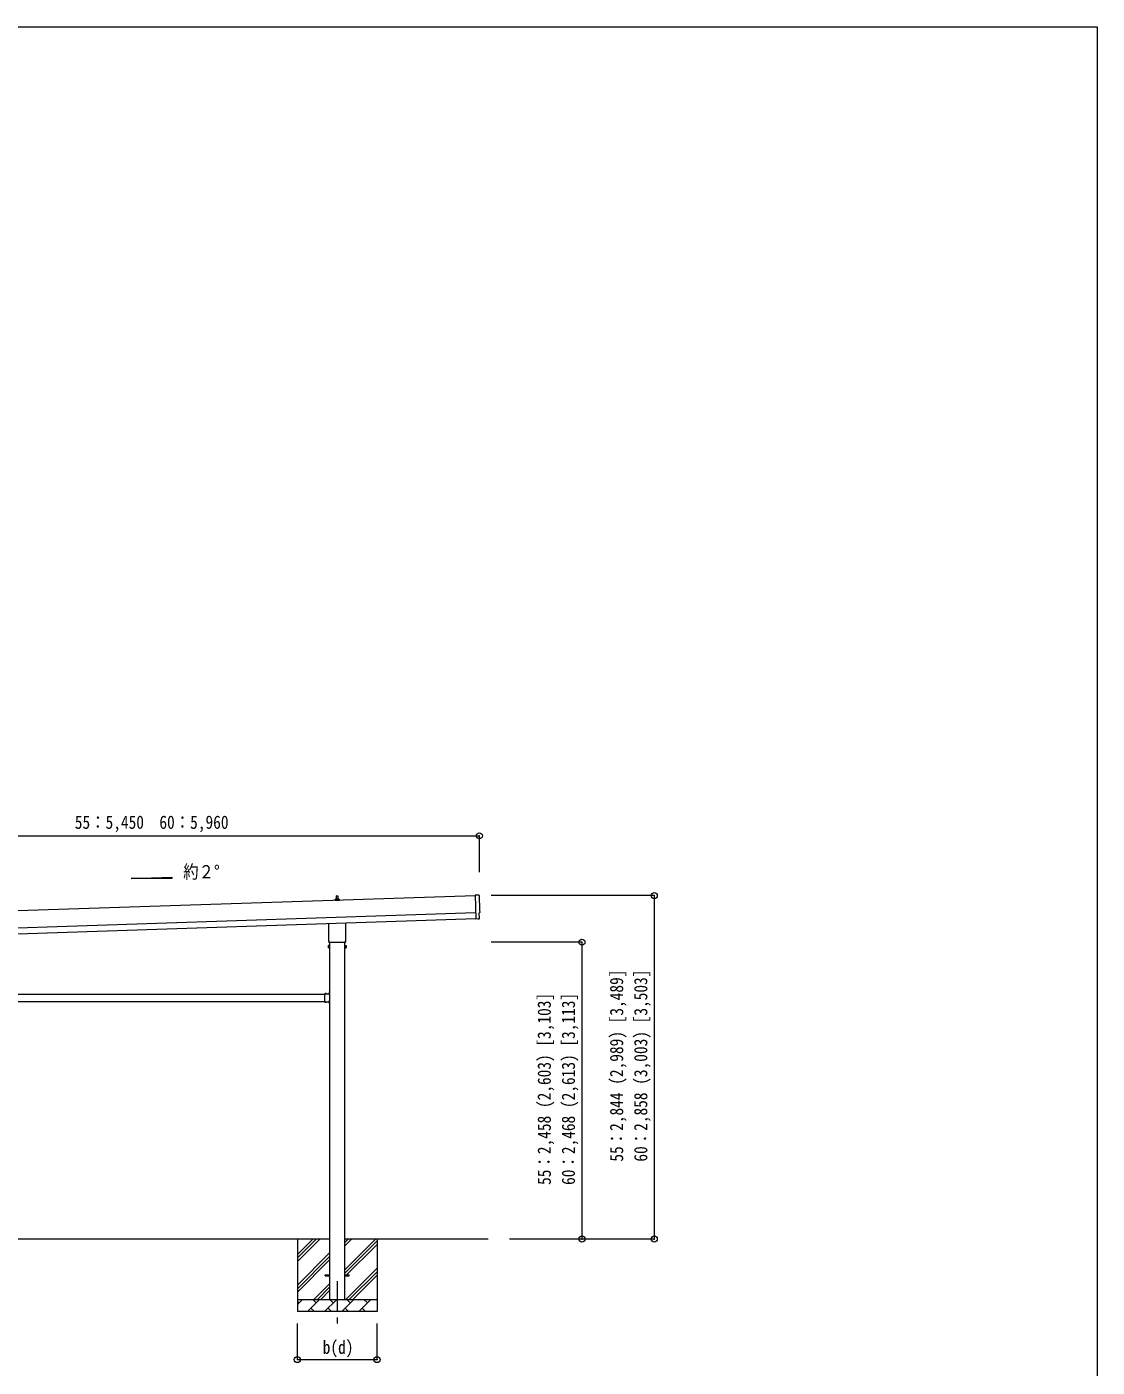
# Model space of a CAD drawing. Units: millimetres at full size, sheet at 1:50; details may follow other scales. Extents: x -14053 to 14053, y -9700 to 9700.
# Drawn here: x 4483 to 13347, y -1400 to 9700 of the extents above; entities that cross this region are included whole.
import ezdxf
from ezdxf.enums import TextEntityAlignment as Align

# ---------------------------------------------------------------- set-up
doc = ezdxf.new("R2010")
doc.units = ezdxf.units.MM
doc.header["$LTSCALE"] = 50
doc.header["$PDMODE"] = 32
doc.header["$PDSIZE"] = 50
doc.linetypes.add('CHAIN1', pattern=[8, 5, -1, 1, -1])
doc.linetypes.add('USER8', pattern=[4, 3, -1])
for name, color, linetype, lineweight in [('0-2_建具', 4, 'Continuous', 9), ('0-3_階段', 7, 'CHAIN1', 9), ('0-4_設備', 7, 'Continuous', 9), ('0-7_ハッチ', 7, 'Continuous', 9), ('0-8_外構', 6, 'Continuous', 9), ('F-0_ﾚｲﾔ240', 7, 'Continuous', 9)]:
    doc.layers.add(name, color=color, linetype=linetype, lineweight=lineweight)
doc.styles.add('ＭＳ ゴシック', font='')
doc.styles.get('ＭＳ ゴシック').set_extended_font_data('MS Gothic')

msp = doc.modelspace()

# ---------------------------------------------------------------- linework, layer by layer
at = {"layer": '0-2_建具'}
for p, q in [((8194.5, 2504.22), (2811.49, 2324.79)), ((7034.89, 2463.24), (7034.89, 2470.95)), ((7071.39, 2463.24), (7034.89, 2463.24)), ((7035.27, 2471.74), (7071, 2471.74)), ((7035.65, 2471.92), (7042.37, 2473.55)), ((7042.75, 2473.74), (7063.52, 2473.74)), ((7043.14, 2474.52), (7043.14, 2478.74)), ((7044.14, 2478.74), (7062.14, 2478.74)), ((7047.14, 2478.74), (7047.86, 2502.26)), ((7048.86, 2503.24), (7057.41, 2503.24)), ((7058.41, 2502.26), (7059.14, 2478.74)), ((7063.14, 2474.52), (7063.14, 2478.74)), ((7070.62, 2471.92), (7063.9, 2473.55)), ((7071.39, 2463.24), (7071.39, 2470.95)), ((2816.16, 2184.87), (8199.17, 2364.3)), ((2817.82, 2134.89), (8200.83, 2314.33)), ((6984.84, 2129.25), (6984.84, 2273.69)), ((7121.44, 2278.25), (7121.44, 2129.25)), ((8200.92, 2311.56), (8200.96, 2310.56)), ((8220.58, 2311.21), (8227.48, 2311.81)), ((6983.14, 2120.47), (6983.14, 2125.97)), ((7121.07, 2116.97), (6985.2, 2116.97)), ((6990.64, 2116.97), (6990.64, -838.86)), ((7115.64, -838.86), (7115.64, 2116.97)), ((7123.14, 2125.97), (7123.14, 2120.47)), ((6979.14, 2090.97), (6979.9, 2092.29)), ((6979.14, 2090.97), (6979.14, 2073.97)), ((6979.14, 2073.97), (6979.9, 2072.66)), ((6986.14, 2087.38), (6979.9, 2087.38)), ((6986.14, 2077.57), (6979.9, 2077.57)), ((6986.14, 2072.66), (6979.9, 2072.66)), ((6988.64, 2073.27), (6986.14, 2073.27)), ((7117.64, 2073.27), (7120.14, 2073.27)), ((7120.14, 2087.38), (7126.38, 2087.38)), ((7120.14, 2077.57), (7126.38, 2077.57)), ((7120.14, 2072.66), (7126.38, 2072.66)), ((7127.14, 2090.97), (7126.38, 2092.29)), ((7127.14, 2073.97), (7126.38, 2072.66)), ((7127.14, 2090.97), (7127.14, 2073.97)), ((4057.64, 1689.14), (6948.64, 1689.14)), ((6948.64, 1692.14), (6948.64, 1626.14)), ((6948.64, 1692.14), (6988.64, 1692.14)), ((6951.74, 1692.65), (6951.74, 1692.14)), ((6951.74, 1692.14), (6963.54, 1692.14)), ((6988.13, 1708.04), (6988.64, 1708.04)), ((6988.64, 1712.14), (6990.64, 1712.14)), ((6988.64, 1712.14), (6988.64, 1692.14)), ((6988.64, 1708.04), (6988.64, 1696.24)), ((6990.64, 1705.14), (6988.64, 1705.14)), ((6990.64, 1699.14), (6988.64, 1699.14)), ((6988.64, 1688.14), (6988.64, 1630.14)), ((6990.64, 1712.14), (6990.64, 1692.14)), ((4057.64, 1629.14), (6948.64, 1629.14)), ((6948.64, 1626.14), (6988.64, 1626.14)), ((6951.74, 1625.63), (6951.74, 1626.14)), ((6951.74, 1626.14), (6963.54, 1626.14)), ((6984.64, 1629.14), (6990.14, 1629.14)), ((6988.64, 1628.14), (6984.64, 1628.14)), ((6988.13, 1622.04), (6988.64, 1622.04)), ((6988.64, 1626.14), (6988.64, 1606.14)), ((6988.64, 1622.04), (6988.64, 1610.24)), ((6990.64, 1619.14), (6988.64, 1619.14)), ((6990.64, 1613.14), (6988.64, 1613.14)), ((6988.64, 1606.14), (6990.64, 1606.14)), ((6990.64, 1626.14), (6990.64, 1606.14)), ((6953.14, -634.36), (6990.64, -634.36)), ((6953.14, -643.36), (6953.14, -634.36)), ((6953.14, -643.36), (6990.64, -643.36)), ((7115.64, -634.36), (7153.14, -634.36)), ((7115.64, -643.36), (7153.14, -643.36)), ((7153.14, -643.36), (7153.14, -634.36))]:
    msp.add_line(p, q, dxfattribs=at)
for points in [[(8225.94, 2508.71), (8194.33, 2509.31), (8200.92, 2311.56)], [(8230.22, 2314.89), (8228.65, 2361.89), (8229.25, 2361.91)], [(8219.83, 2311.46), (8219.14, 2312.07), (8200.96, 2310.56)], [(6986.14, 2072.66), (6986.14, 2092.29), (6979.9, 2092.29)], [(6986.14, 2073.27), (6986.14, 2091.67), (6988.64, 2091.67)], [(7120.14, 2073.27), (7120.14, 2091.67), (7117.64, 2091.67)], [(7120.14, 2072.66), (7120.14, 2092.29), (7126.38, 2092.29)], [(6951.74, 1692.65), (6963.54, 1692.65), (6963.54, 1692.14)], [(6988.64, 1688.14), (6984.64, 1688.14), (6984.64, 1690.14), (6988.64, 1690.14)], [(6984.64, 1689.14), (6990.14, 1689.14), (6990.14, 1629.14)], [(6988.13, 1708.04), (6988.13, 1696.24), (6988.64, 1696.24)], [(6951.74, 1625.63), (6963.54, 1625.63), (6963.54, 1626.14)], [(6988.64, 1630.14), (6984.64, 1630.14), (6984.64, 1628.14)], [(6988.13, 1622.04), (6988.13, 1610.24), (6988.64, 1610.24)]]:
    msp.add_lwpolyline(points, dxfattribs=at)
for points in [[(6988.64, 2071.97), (6988.64, 2092.97), (6990.64, 2092.97), (6990.64, 2071.97)], [(7117.64, 2071.97), (7117.64, 2092.97), (7115.64, 2092.97), (7115.64, 2071.97)]]:
    msp.add_lwpolyline(points, close=True, dxfattribs=at)
at = {"layer": '0-2_建具', "linetype": 'USER8'}
for points in [[(6955.14, 1694.75), (6956.49, 1691.97), (6957.64, 1691.37)], [(6960.14, 1694.75), (6958.78, 1691.97), (6957.64, 1691.37)], [(6986.03, 1704.64), (6988.8, 1703.29), (6989.41, 1702.14)], [(6986.03, 1699.64), (6988.8, 1701), (6989.41, 1702.14)], [(6955.14, 1623.53), (6956.49, 1626.31), (6957.64, 1626.92)], [(6960.14, 1623.53), (6958.78, 1626.31), (6957.64, 1626.92)], [(6986.03, 1618.64), (6988.8, 1617.29), (6989.41, 1616.14)], [(6986.03, 1613.64), (6988.8, 1615), (6989.41, 1616.14)]]:
    msp.add_lwpolyline(points, dxfattribs=at)
at = {"layer": '0-2_建具'}
for centre, radius, start, end in [((7035.89, 2470.95), 1, 103.62699, 180), ((7042.14, 2474.52), 1, 283.62699, 0), ((7047.22, 2478.1), 4.13, 90, 171.17633), ((7044.14, 2477.74), 1, 90, 180), ((7048.86, 2502.24), 1, 90, 178.60509), ((7056.47, 2478.74), 4.83, 133.60282, 180), ((7049.8, 2478.74), 4.83, 0, 46.39718), ((7057.41, 2502.24), 1, 1.39491, 90), ((7059.05, 2478.1), 4.13, 8.82367, 90), ((7062.14, 2477.74), 1, 0, 90), ((7064.14, 2474.52), 1, 180, 256.37301), ((7070.39, 2470.95), 1, 0, 76.37301), ((6987.14, 2125.97), 4, 125.09963, 180), ((6987.14, 2120.47), 4, 180, 194.47751), ((6987.14, 2120.47), 4, 194.47751, 241.04498), ((7119.14, 2120.47), 4, 298.95502, 345.52249), ((7119.14, 2125.97), 4, 0, 54.90037), ((7119.14, 2120.47), 4, 345.52249, 0), ((6983.48, 2089.84), 4.34, 145.61575, 214.38425), ((6983.48, 2075.11), 4.34, 145.61575, 214.38425), ((6995.38, 2082.47), 16.24, 162.41205, 197.58795), ((7122.79, 2089.84), 4.34, 325.61575, 34.38425), ((7110.9, 2082.47), 16.24, 342.41205, 17.58795), ((7122.79, 2075.11), 4.34, 325.61575, 34.38425), ((6957.64, 1686.91), 8.23, 44.2189, 135.7811), ((6993.87, 1702.14), 8.23, 134.2189, 225.7811), ((6988.64, 1692.14), 2, 270, 0), ((6957.64, 1631.37), 8.23, 224.2189, 315.7811), ((6993.87, 1616.14), 8.23, 134.2189, 225.7811), ((6988.64, 1626.14), 2, 0, 90)]:
    msp.add_arc(centre, radius, start, end, dxfattribs=at)
for centre, major_axis, ratio, start_param, end_param in [((8225.88, 2505.71), (3, 0.1), 0.99863, 6.26838895, 7.80162176), ((12991.45, 2594.1), (-4760.73, -158.69), 0.99863, 6.26838895, 6.29767781), ((8229.11, 2366.31), (4.4, 0.15), 0.99863, 4.71238898, 6.29767781), ((8220.49, 2312.21), (0.75, -0.666), 0.9974, 4.71238898, 5.52523108), ((8227.22, 2314.8), (2.25, -2), 0.9974, 5.52523108, 7.04113953)]:
    msp.add_ellipse(centre, major_axis=major_axis, ratio=ratio, start_param=start_param, end_param=end_param, dxfattribs=at)
at = {"layer": '0-3_階段'}
msp.add_line((7053.14, -688.86), (7053.14, -1037.86), dxfattribs=at)
at = {"layer": '0-4_設備'}
for p, q in [((6990.64, -338.86), (4015.64, -338.86)), ((6723.14, -338.86), (6723.14, -938.86)), ((6723.14, -523.91), (6908.19, -338.86)), ((6723.14, -495.62), (6879.9, -338.86)), ((6723.14, -467.34), (6851.62, -338.86)), ((8304.02, -338.86), (7115.64, -338.86)), ((7115.64, -593.96), (7370.74, -338.86)), ((7115.64, -395.97), (7172.75, -338.86)), ((7115.64, -367.68), (7144.46, -338.86)), ((7115.64, -622.24), (7383.14, -354.74)), ((7115.64, -650.53), (7383.14, -383.03)), ((7383.14, -338.86), (7383.14, -938.86)), ((6723.14, -721.9), (6990.64, -454.4)), ((6723.14, -750.18), (6990.64, -482.68)), ((6723.14, -778.47), (6990.64, -510.97)), ((7125.29, -838.86), (7383.14, -581.02)), ((7153.58, -838.86), (7383.14, -609.3)), ((7181.86, -838.86), (7383.14, -637.58)), ((6860.74, -838.86), (6990.64, -708.96)), ((6889.02, -838.86), (6990.64, -737.24)), ((6917.3, -838.86), (6990.64, -765.53)), ((6723.14, -838.86), (7383.14, -838.86)), ((6723.14, -881.75), (6766.03, -838.86)), ((6737.48, -867.41), (6723.14, -853.07)), ((6807.45, -938.86), (6907.45, -838.86)), ((6878.9, -867.41), (6850.34, -838.86)), ((6948.87, -938.86), (7048.87, -838.86)), ((7020.32, -867.41), (6991.77, -838.86)), ((7090.29, -938.86), (7190.29, -838.86)), ((7161.74, -867.41), (7133.19, -838.86)), ((7231.72, -938.86), (7331.72, -838.86)), ((7303.16, -867.41), (7274.61, -838.86)), ((7379.85, -838.86), (7383.14, -835.57)), ((7383.14, -938.86), (6723.14, -938.86)), ((6836, -910.31), (6864.56, -938.86)), ((6977.43, -910.31), (7005.98, -938.86)), ((7118.85, -910.31), (7147.4, -938.86)), ((7260.27, -910.31), (7288.82, -938.86))]:
    msp.add_line(p, q, dxfattribs=at)
at = {"layer": '0-7_ハッチ', "color": 4}
for p, q in [((5347.82, 2646.33), (5683.82, 2658.75)), ((5683.82, 2646.33), (5347.82, 2646.33)), ((5683.82, 2658.75), (5683.82, 2646.33))]:
    msp.add_line(p, q, dxfattribs=at)
at = {"layer": '0-8_外構'}
for p, q in [((2780.49, 3000.11), (8230.16, 3000.11)), ((8230.16, 3000.11), (8230.16, 2700.11)), ((9679.16, 2505.26), (8329.16, 2505.26)), ((9679.16, 2505.26), (9679.16, -338.86)), ((9080.16, 2119.47), (8329.16, 2119.47)), ((9080.16, 2119.47), (9080.16, -338.86)), ((9080.16, -338.86), (8479.16, -338.86)), ((9679.16, -338.86), (8479.16, -338.86)), ((6723.14, -1337.86), (6723.14, -1037.86)), ((7383.14, -1337.86), (7383.14, -1037.86)), ((6723.14, -1337.86), (7383.14, -1337.86))]:
    msp.add_line(p, q, dxfattribs=at)
for p in [(8230.16, 3000.11), (9679.16, 2505.26), (9080.16, 2119.47), (9080.16, -338.86), (9679.16, -338.86), (6723.14, -1337.86), (7383.14, -1337.86)]:
    msp.add_point(p, dxfattribs=at)
at = {"layer": 'F-0_ﾚｲﾔ240', "color": 5, "lineweight": 5}
for p, q in [((-14053.43, 9700), (13346.57, 9700)), ((13346.57, 9700), (13346.57, -9700))]:
    msp.add_line(p, q, dxfattribs=at)

# ---------------------------------------------------------------- texts
at = {"layer": '0-7_ハッチ', "style": 'ＭＳ ゴシック', "width": 0.85}
msp.add_text('約２°', height=110, dxfattribs=at).set_placement((5778.02, 2614.44), align=Align.BOTTOM_LEFT)
at = {"layer": '0-8_外構', "color": 7, "style": 'ＭＳ ゴシック', "width": 0.85}
for s, p in [('55：5,450\u300060：5,960', (4880.33, 3025.11)), ('b(d)', (6933.14, -1322.86))]:
    msp.add_text(s, height=110, dxfattribs=at).set_placement(p, align=Align.BOTTOM_LEFT)
for s, p in [('55：2,844 (2,989) [3,489]', (9454.16, 301.95)), ('60：2,858 (3,003) [3,503]', (9654.16, 301.95)), ('55：2,458 (2,603) [3,103]', (8855.16, 109.06)), ('60：2,468 (2,613) [3,113]', (9055.16, 109.06))]:
    msp.add_text(s, height=110, rotation=90, dxfattribs=at).set_placement(p, align=Align.BOTTOM_LEFT)

doc.saveas('drawing.dxf')
